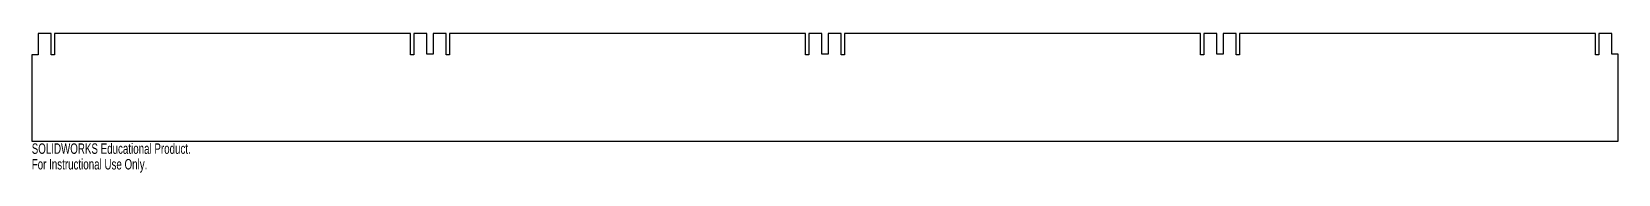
# Model space of a CAD drawing. Header units: millimetres. Extents: x -93 to 642, y -40 to 25.
import ezdxf

# ---------------------------------------------------------------- set-up
doc = ezdxf.new("R2010")
doc.units = ezdxf.units.MM
doc.styles.add('SLDTEXTSTYLE0', font='TXT', dxfattribs={"width": 0.7})

msp = doc.modelspace()

# ---------------------------------------------------------------- linework, layer by layer
at = {"color": 7, "linetype": 'Continuous', "lineweight": 25}
for p, q in [((-84, 25), (-90, 25)), ((-90, 25), (-90, 15)), ((-84, 15), (-84, 25)), ((-82.5, 25), (-82.5, 15)), ((82.5, 25), (-82.5, 25)), ((82.5, 15), (82.5, 25)), ((84, 25), (84, 15)), ((90, 25), (84, 25)), ((90, 15.33), (90, 25)), ((93, 25), (93, 15.33)), ((99, 25), (93, 25)), ((99, 15), (99, 25)), ((100.5, 25), (100.5, 15)), ((265.5, 25), (100.5, 25)), ((265.5, 15), (265.5, 25)), ((267, 25), (267, 15)), ((273, 25), (267, 25)), ((273, 15.33), (273, 25)), ((276, 25), (276, 15.33)), ((282, 25), (276, 25)), ((282, 15), (282, 25)), ((283.5, 25), (283.5, 15)), ((448.5, 25), (283.5, 25)), ((448.5, 15), (448.5, 25)), ((450, 25), (450, 15)), ((456, 25), (450, 25)), ((456, 15.33), (456, 25)), ((459, 25), (459, 15.33)), ((465, 25), (459, 25)), ((465, 15), (465, 25)), ((466.5, 25), (466.5, 15)), ((631.5, 25), (466.5, 25)), ((631.5, 15), (631.5, 25)), ((633, 25), (633, 15)), ((639, 25), (633, 25)), ((639, 15.33), (639, 25)), ((-93, 15), (-93, -25)), ((-90, 15), (-93, 15)), ((-82.5, 15), (-84, 15)), ((84, 15), (82.5, 15)), ((93, 15.33), (90, 15.33)), ((100.5, 15), (99, 15)), ((267, 15), (265.5, 15)), ((276, 15.33), (273, 15.33)), ((283.5, 15), (282, 15)), ((450, 15), (448.5, 15)), ((459, 15.33), (456, 15.33)), ((466.5, 15), (465, 15)), ((633, 15), (631.5, 15)), ((642, 15.33), (639, 15.33)), ((642, -25), (642, 15.33)), ((-93, -25), (642, -25))]:
    msp.add_line(p, q, dxfattribs=at)

# ---------------------------------------------------------------- texts
at = {"color": 7, "linetype": 'Continuous', "char_height": 4.8336, "attachment_point": 1, "style": 'SLDTEXTSTYLE0'}
for s, insert in [('SOLIDWORKS Educational Product.', (-93, -26.02)), ('For Instructional Use Only.', (-93, -33.27))]:
    msp.add_mtext(s, dxfattribs=dict(at, insert=insert))

doc.saveas('drawing.dxf')
